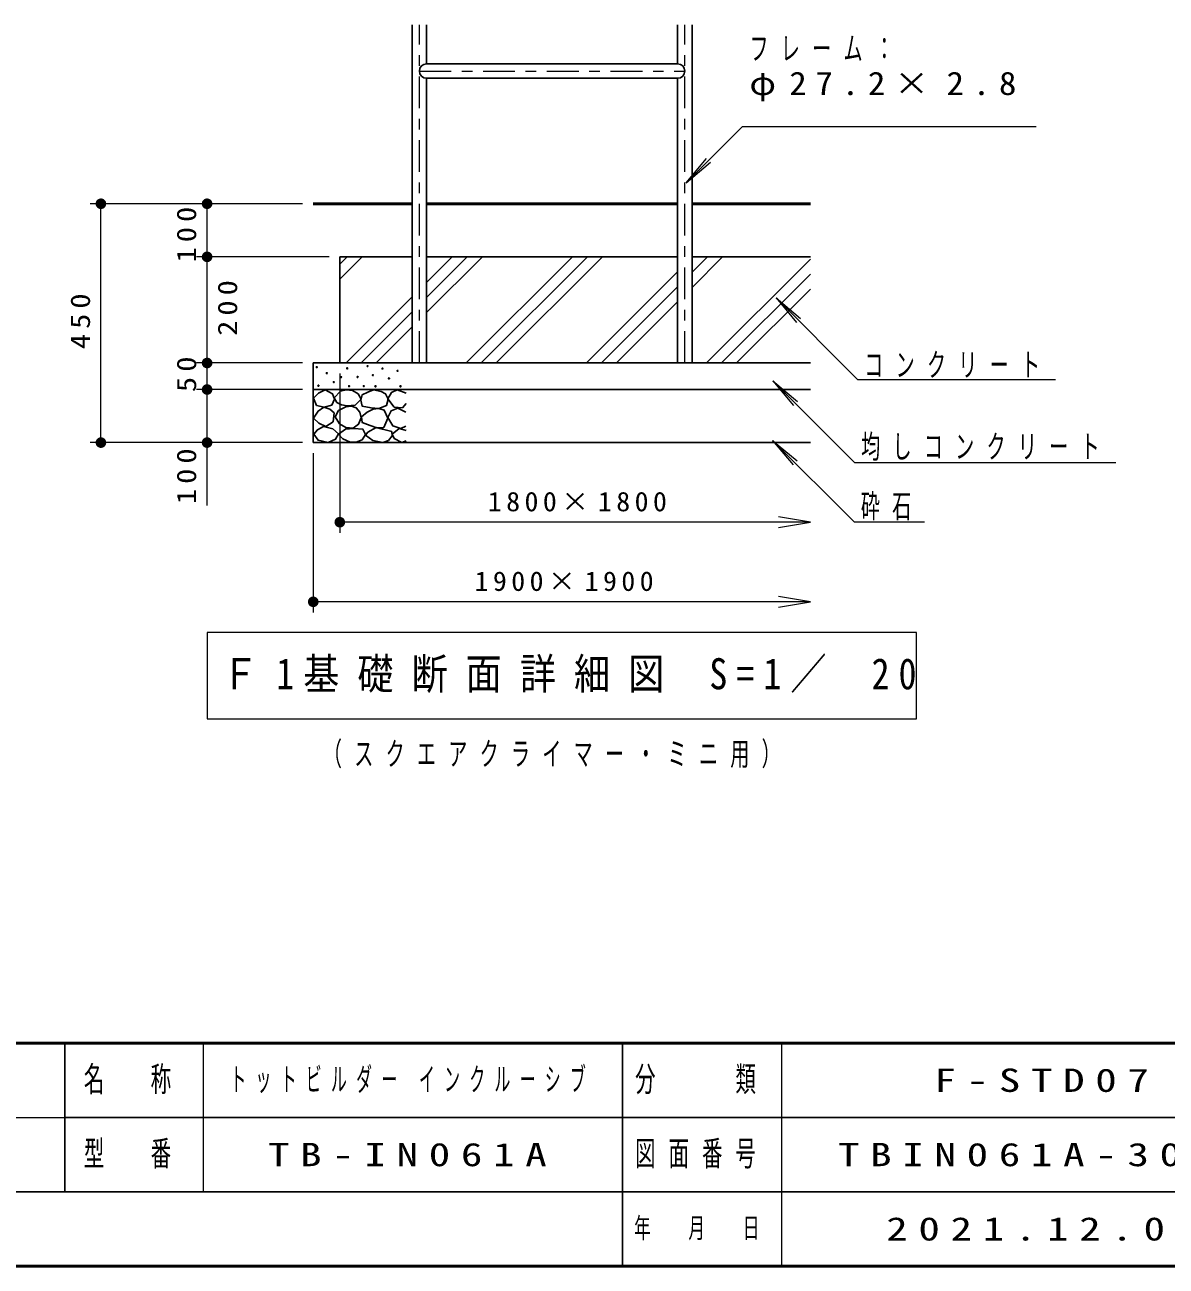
# Model space of a CAD drawing. Units: millimetres on the paper, with parts at other scales. Extents: x -385 to 0, y -594 to 267.
# Drawn here: x -191.3 to -83.8, y -594 to -477.1 of the extents above; entities that cross this region are included whole.
import ezdxf

# ---------------------------------------------------------------- set-up
doc = ezdxf.new("R2010")
doc.units = ezdxf.units.MM
doc.linetypes.add('USER2', pattern=[6, 3, -1, 1, -1])
doc.layers.add('LY_1', color=7, linetype='Continuous', lineweight=25)
doc.styles.add('ＭＳ ゴシック', font='')
doc.styles.get('ＭＳ ゴシック').set_extended_font_data('MS Gothic')

# ---------------------------------------------------------------- blocks, each defined once
blk = doc.blocks.new('filled_dot')
at = {"color": 0, "linetype": 'Continuous', "lineweight": -2, "const_width": 1.25}
blk.add_lwpolyline([(-0.625, 0, 1), (0.625, 0, 1)], format="xyb", close=True, dxfattribs=at)
blk = doc.blocks.new('open_arrow')
at = {"color": 0, "linetype": 'Continuous', "lineweight": -2}
blk.add_lwpolyline([(7.5, 1.25), (0, 0), (7.5, -1.25)], dxfattribs=at)

msp = doc.modelspace()

# ---------------------------------------------------------------- linework, layer by layer
at = {"layer": 'LY_1'}
for p, q in [((-154.796, -508.915), (-154.796, -477.058)), ((-153.436, -480.735), (-153.436, -477.058)), ((-129.796, -480.735), (-129.796, -477.058)), ((-128.436, -508.915), (-128.436, -477.058)), ((-153.436, -480.735), (-129.796, -480.735)), ((-153.436, -508.915), (-153.436, -482.095)), ((-153.436, -482.095), (-129.796, -482.095)), ((-129.796, -508.915), (-129.796, -482.095)), ((-161.616, -498.915), (-154.796, -498.915)), ((-161.616, -498.915), (-161.616, -508.915)), ((-153.436, -498.915), (-129.796, -498.915)), ((-128.436, -498.915), (-117.296, -498.915)), ((-164.116, -508.915), (-117.296, -508.915)), ((-164.116, -508.915), (-164.116, -516.415)), ((-164.116, -511.415), (-117.296, -511.415)), ((-164.116, -516.415), (-117.296, -516.415)), ((-187.5, -573), (-187.5, -587)), ((-135, -573), (-135, -594)), ((-187.5, -580), (-70, -580)), ((-242.5, -587), (0, -587))]:
    msp.add_line(p, q, dxfattribs=at)
at = {"layer": 'LY_1', "linetype": 'USER2', "lineweight": 13}
for p, q in [((-154.116, -508.915), (-154.116, -477.058)), ((-129.116, -508.915), (-129.116, -477.058)), ((-154.116, -481.415), (-129.116, -481.415))]:
    msp.add_line(p, q, dxfattribs=at)
at = {"layer": 'LY_1', "lineweight": 13}
for p, q in [((-123.679, -486.621), (-128.993, -491.934)), ((-123.679, -486.621), (-96.031, -486.621)), ((-128.993, -491.934), (-127.064, -489.636)), ((-128.993, -491.934), (-126.694, -490.005)), ((-165.116, -493.915), (-185.116, -493.915)), ((-184.116, -516.415), (-184.116, -493.915)), ((-174.116, -498.915), (-174.116, -493.915)), ((-162.616, -498.915), (-175.116, -498.915)), ((-174.116, -508.915), (-174.116, -498.915)), ((-161.616, -501.027), (-159.504, -498.915)), ((-161.616, -499.613), (-160.918, -498.915)), ((-153.436, -504.161), (-148.19, -498.915)), ((-153.436, -502.747), (-149.604, -498.915)), ((-153.436, -501.332), (-151.018, -498.915)), ((-149.705, -508.915), (-139.705, -498.915)), ((-148.29, -508.915), (-138.29, -498.915)), ((-146.876, -508.915), (-136.876, -498.915)), ((-128.436, -501.788), (-125.563, -498.915)), ((-128.436, -500.374), (-126.977, -498.915)), ((-128.436, -498.96), (-128.391, -498.915)), ((-127.077, -508.915), (-117.296, -499.134)), ((-138.391, -508.915), (-129.796, -500.32)), ((-125.663, -508.915), (-117.296, -500.548)), ((-161.018, -508.915), (-154.796, -502.692)), ((-136.977, -508.915), (-129.796, -501.734)), ((-124.249, -508.915), (-117.296, -501.962)), ((-120.526, -502.79), (-118.598, -505.088)), ((-120.526, -502.79), (-118.228, -504.718)), ((-112.856, -510.46), (-120.526, -502.79)), ((-135.563, -508.915), (-129.796, -503.148)), ((-159.604, -508.915), (-154.796, -504.107)), ((-158.19, -508.915), (-154.796, -505.521)), ((-165.116, -508.915), (-175.116, -508.915)), ((-174.116, -511.415), (-174.116, -508.915)), ((-161.616, -509.915), (-161.616, -524.915)), ((-120.817, -510.609), (-118.889, -512.907)), ((-120.817, -510.609), (-118.519, -512.537)), ((-113.147, -518.279), (-120.817, -510.609)), ((-112.856, -510.46), (-94.219, -510.46)), ((-165.116, -511.415), (-175.116, -511.415)), ((-174.116, -522.348), (-174.116, -511.415)), ((-165.116, -516.415), (-185.116, -516.415)), ((-120.849, -516.216), (-118.921, -518.515)), ((-120.849, -516.216), (-118.551, -518.145)), ((-113.179, -523.887), (-120.849, -516.216)), ((-164.116, -517.415), (-164.116, -532.415)), ((-113.147, -518.279), (-88.511, -518.279)), ((-113.179, -523.887), (-106.543, -523.887)), ((-117.296, -523.915), (-161.616, -523.915)), ((-117.296, -531.415), (-164.116, -531.415)), ((-174.106, -534.301), (-174.106, -542.434)), ((-107.306, -534.301), (-174.106, -534.301)), ((-107.306, -542.434), (-107.306, -534.301)), ((-174.106, -542.434), (-107.306, -542.434)), ((-174.5, -573), (-174.5, -587)), ((-120, -573), (-120, -594)), ((-242.5, -580), (-187.5, -580))]:
    msp.add_line(p, q, dxfattribs=at)
at = {"layer": 'LY_1', "lineweight": 50}
for p, q in [((-164.116, -493.915), (-154.796, -493.915)), ((-153.436, -493.915), (-129.796, -493.915)), ((-128.436, -493.915), (-117.296, -493.915)), ((-385, -573), (0, -573)), ((-385, -594), (0, -594))]:
    msp.add_line(p, q, dxfattribs=at)
at = {"layer": 'LY_1'}
for points in [[(-162.993, -511.445), (-163.627, -511.746), (-164.102, -512.221), (-163.801, -512.918), (-163.073, -513.061), (-162.376, -512.902), (-162.122, -512.316), (-162.312, -511.809)], [(-161.022, -511.44), (-161.549, -511.575), (-162.131, -512.211), (-161.901, -512.63), (-161.444, -512.867), (-160.928, -512.94), (-160.184, -512.873), (-159.617, -512.332), (-159.901, -511.832), (-160.434, -511.522)], [(-158.431, -511.43), (-158.968, -511.654), (-159.514, -511.922), (-159.631, -512.423), (-159.496, -512.987), (-158.673, -513.148), (-157.948, -513.193), (-157.223, -512.934), (-157.071, -512.325), (-157.304, -511.815), (-157.706, -511.591)], [(-163.12, -513.092), (-163.659, -513.441), (-164.102, -514.122), (-163.596, -514.582), (-162.93, -514.898), (-162.233, -514.455), (-162.154, -513.615), (-162.562, -513.253)], [(-161.657, -514.657), (-161.036, -515.002), (-160.36, -515.049), (-159.847, -514.687), (-159.603, -514.089), (-159.715, -513.552), (-160.063, -513.143), (-160.529, -512.979), (-161.063, -513.035), (-161.753, -513.404), (-162.049, -513.981)], [(-158.482, -513.261), (-159.036, -513.558), (-159.563, -513.977), (-159.509, -514.531), (-158.765, -514.801), (-158.13, -515.018), (-157.481, -514.991), (-157.076, -514.126), (-157.427, -513.369), (-157.931, -513.205)], [(-163.161, -514.889), (-163.73, -515.208), (-164.068, -515.631), (-163.664, -516.197), (-162.722, -516.4), (-162.006, -516.081), (-161.733, -515.576), (-162.272, -515.12)], [(-160.306, -515.096), (-161.09, -515.137), (-161.752, -515.61), (-161.32, -516.069), (-160.63, -516.38), (-160.065, -516.388), (-159.522, -516.164), (-159.184, -515.637), (-159.441, -515.15)], [(-158.191, -515.005), (-158.961, -515.424), (-159.204, -515.721), (-158.515, -516.207), (-157.569, -516.397), (-157.039, -516.213), (-156.691, -515.789), (-156.718, -515.37), (-157.583, -515.14)]]:
    msp.add_lwpolyline(points, close=True, dxfattribs=at)
for points in [[(-155.366, -511.75), (-156.221, -511.433), (-156.76, -511.702), (-157.077, -512.304), (-156.491, -513.065), (-155.714, -513.128), (-155.366, -512.732)], [(-155.382, -513.556), (-156.142, -513.16), (-156.776, -513.413), (-157.077, -514.063), (-156.633, -514.839), (-155.873, -515.077), (-155.382, -514.871)], [(-155.366, -515.283), (-156.031, -515.077), (-156.681, -515.631), (-156.507, -516.027), (-155.778, -516.392), (-155.366, -516.233)]]:
    msp.add_lwpolyline(points, dxfattribs=at)
for centre in [(-163.786, -509.306), (-162.835, -509.876), (-160.918, -509.417), (-158.995, -509.21), (-157.59, -509.44), (-156.171, -509.656), (-163.627, -511.049), (-162.186, -510.716), (-161.488, -510.241), (-159.941, -510.237), (-158.495, -510.062), (-156.981, -510.373), (-160.744, -511.096), (-159.36, -511.089), (-158.252, -511.116), (-155.9, -511.116)]:
    msp.add_circle(centre, 0.05, dxfattribs=at)
for centre, start, end in [((-153.436, -481.415), 90, 270), ((-129.796, -481.415), 270, 90)]:
    msp.add_arc(centre, 0.68, start, end, dxfattribs=at)

# ---------------------------------------------------------------- block references
at = {"layer": 'LY_1', "lineweight": 13, "xscale": 0.4, "yscale": 0.4}
for name, p, rotation in [('filled_dot', (-184.116, -493.915), 270), ('filled_dot', (-174.116, -493.915), 270), ('filled_dot', (-174.116, -498.915), 270), ('filled_dot', (-174.116, -498.915), 90), ('filled_dot', (-174.116, -508.915), 270), ('filled_dot', (-174.116, -508.915), 90), ('filled_dot', (-174.116, -511.415), 270), ('filled_dot', (-174.116, -511.415), 90), ('filled_dot', (-184.116, -516.415), 90), ('filled_dot', (-174.116, -516.415), 90), ('open_arrow', (-117.296, -523.915), 180), ('open_arrow', (-117.296, -531.415), 180)]:
    msp.add_blockref(name, p, dxfattribs=dict(at, rotation=rotation))
for p in [(-161.616, -523.915), (-164.116, -531.415)]:
    msp.add_blockref('filled_dot', p, dxfattribs=at)

# ---------------------------------------------------------------- texts
at = {"layer": 'LY_1', "style": 'ＭＳ ゴシック'}
for s, insert, char_height, attachment_point in [('\\T1.64;\\W0.6;フレーム：', (-123.031, -478.171), 2.199, 1), ('\\T1.5;\\W1.1;φ27.2×2.8', (-123.031, -481.471), 2.199, 1), ('\\T1.64;\\W0.6;コンクリート', (-112.219, -510.31), 2.199, 7), ('\\T1.64;\\W0.6;均しコンクリート', (-112.511, -518.129), 2.199, 7), ('\\T1.32;\\W1.05;1800×1800', (-139.032, -522.915), 1.833, 8), ('\\T1.64;\\W0.6;砕石', (-112.543, -523.737), 2.199, 7), ('\\T1.32;\\W1.05;1900×1900', (-140.282, -530.415), 1.833, 8), ('\\T1.5;\\W0.85;Ｆ1基礎断面詳細図\\~S=1／\\~20', (-172.706, -538.368), 2.933, 4), ('\\T1.64;\\W0.6;（スクエアクライマー・ミニ用）', (-163.206, -545.868), 2.199, 4), ('\\T1.64;\\W0.6;名\u3000称', (-181, -576.5), 2.346, 5), ('\\T1.58;\\W0.5;トットビルダー\\~インクルーシブ', (-154.75, -576.5), 2.199, 5), ('\\T1.64;\\W0.6;分\u3000\u3000類', (-127.5, -576.5), 2.346, 5), ('\\T1.5;\\W1.35;F-STD07', (-95, -576.5), 2.199, 5), ('\\T1.64;\\W0.6;型\u3000番', (-181, -583.5), 2.346, 5), ('\\T1.64;\\W0.6;図面番号', (-127.5, -583.5), 2.346, 5), ('\\T1.5;\\W1.35;TB-IN061A', (-154.75, -583.5), 2.199, 5), ('\\T1.5;\\W1.35;TBIN061A-303A', (-95, -583.5), 2.199, 5), ('\\T1.64;\\W0.6;年\u3000月\u3000日', (-127.5, -590.5), 1.906, 5), ('\\T1.5;\\W1.35;2021.12.01', (-95, -590.5), 2.199, 5)]:
    msp.add_mtext(s, dxfattribs=dict(at, insert=insert, char_height=char_height, attachment_point=attachment_point))
at = {"layer": 'LY_1', "char_height": 1.833, "rotation": 90, "style": 'ＭＳ ゴシック'}
for s, insert, attachment_point in [('\\T1.33;\\W1.15;100', (-175.116, -496.583), 8), ('\\T1.33;\\W1.15;200', (-173.116, -503.498), 2), ('\\T1.33;\\W1.15;450', (-185.116, -504.75), 8), ('\\T1.34;\\W1.15;50', (-175.116, -509.737), 8), ('\\T1.33;\\W1.15;100', (-175.116, -519.348), 8)]:
    msp.add_mtext(s, dxfattribs=dict(at, insert=insert, attachment_point=attachment_point))

doc.saveas('drawing.dxf')
